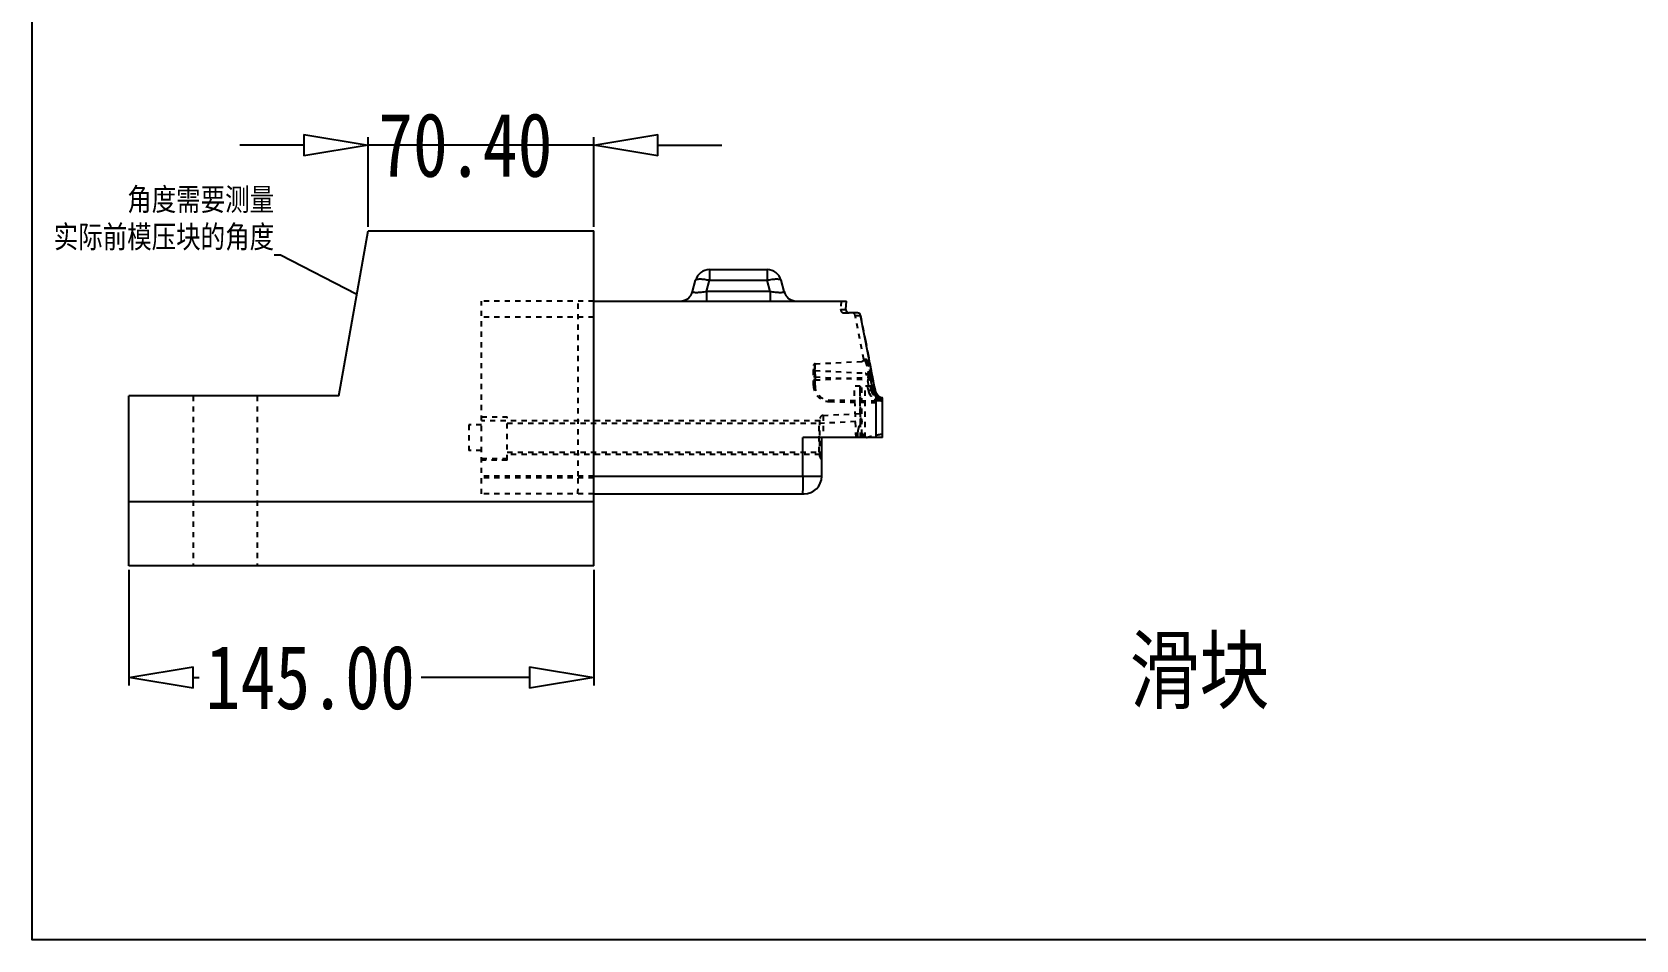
# Model space of a CAD drawing. Header units: millimetres. Extents: x 1147 to 12155, y -6137 to -4403.
# Drawn here: x 9112 to 9612, y -5544 to -5261 of the extents above; entities that cross this region are included whole.
import ezdxf

# ---------------------------------------------------------------- set-up
doc = ezdxf.new("R2010")
doc.units = ezdxf.units.MM
doc.header["$LTSCALE"] = 16.335
doc.header["$PDMODE"] = 3
doc.header["$PDSIZE"] = 0.3125
doc.linetypes.add('HIDDEN', pattern=[0.2, 0.1, -0.1])
doc.layers.get('0').update_dxf_attribs({"linetype": 'CONTINUOUS'})
doc.layers.get('Defpoints').update_dxf_attribs({"linetype": 'CONTINUOUS'})
doc.layers.add('DEFAULT_2', color=8, linetype='HIDDEN')
doc.layers.add('dim', color=82, linetype='CONTINUOUS', lineweight=9)
doc.styles.get("Standard").update_dxf_attribs({"font": 'txt', "width": 0.8})
doc.dimstyles.get("Standard").update_dxf_attribs({"dimtxt": 0.15625, "dimasz": 0.1875, "dimexe": 0.125, "dimexo": 0.0625, "dimtad": 0, "dimtih": 1, "dimtoh": 1, "dimdsep": 46, "dimtxsty": 'Standard', "dimcen": 0.09, "dimadec": 0, "dimazin": 0, "dimtp": 0.01, "dimtm": 0.01, "dimtfac": 1, "dimtofl": 0, "dimtmove": 0, "dimatfit": 3, "dimfxl": 0, "dimtolj": 1, "dimarcsym": 0})
doc.dimstyles.new('STANDARD$0', dxfattribs={"dimscale": 2, "dimtxt": 3, "dimasz": 3, "dimexe": 1.25, "dimexo": 0.625, "dimgap": 0.5, "dimtad": 0, "dimdsep": 46, "dimlunit": 6, "dimtxsty": 'Standard', "dimblk": 'CLOSEDBLANK', "dimcen": 0, "dimclrt": 2, "dimazin": 2, "dimtfac": 2, "dimtmove": 1, "dimatfit": 3, "dimfxl": 0, "dimtolj": 1, "dimtzin": 0, "dimarcsym": 0})

# ---------------------------------------------------------------- blocks, each defined once
blk = doc.blocks.new('_ClosedBlank')
at = {"color": 0, "linetype": 'ByBlock', "lineweight": -2}
for p, q in [((-1, 0.167), (0, 0)), ((-1, 0.167), (-1, -0.167)), ((0, 0), (-1, -0.167))]:
    blk.add_line(p, q, dxfattribs=at)
blk = doc.blocks.new('*D1000')
at = {"color": 4, "lineweight": -2}
for p, q in [((9196.4, -5296.45), (9176.4, -5296.45)), ((9216.4, -5321.93), (9216.4, -5293.95)), ((9286.8, -5296.45), (9216.4, -5296.45)), ((9286.8, -5321.93), (9286.8, -5293.95)), ((9306.8, -5296.45), (9326.8, -5296.45))]:
    blk.add_line(p, q, dxfattribs=at)
at = {"layer": 'Defpoints', "color": 0}
for p in [(9216.4, -5296.45), (9216.4, -5323.18), (9286.8, -5323.18)]:
    blk.add_point(p, dxfattribs=at)
at = {"color": 4, "lineweight": -2, "xscale": 20, "yscale": 20, "zscale": 20}
blk.add_blockref('_ClosedBlank', (9216.4, -5296.45), dxfattribs=at)
at = {"color": 4, "lineweight": -2, "xscale": 20, "yscale": 20, "zscale": 20, "rotation": 180}
blk.add_blockref('_ClosedBlank', (9286.8, -5296.45), dxfattribs=at)
at = {"color": 6, "insert": (9246.72, -5296.45), "char_height": 20, "attachment_point": 5}
blk.add_mtext('\\A1;70.40', dxfattribs=at)
blk = doc.blocks.new('*D1001')
at = {"color": 4, "lineweight": -2}
for p, q in [((9141.8, -5428.93), (9141.8, -5465.08)), ((9286.8, -5428.93), (9286.8, -5465.08)), ((9161.8, -5462.58), (9163.69, -5462.58)), ((9266.8, -5462.58), (9233.02, -5462.58))]:
    blk.add_line(p, q, dxfattribs=at)
at = {"layer": 'Defpoints', "color": 0}
for p in [(9141.8, -5427.68), (9286.8, -5427.68), (9141.8, -5462.58)]:
    blk.add_point(p, dxfattribs=at)
at = {"color": 4, "lineweight": -2, "xscale": 20, "yscale": 20, "zscale": 20, "rotation": 180}
blk.add_blockref('_ClosedBlank', (9141.8, -5462.58), dxfattribs=at)
at = {"color": 4, "lineweight": -2, "xscale": 20, "yscale": 20, "zscale": 20}
blk.add_blockref('_ClosedBlank', (9286.8, -5462.58), dxfattribs=at)
at = {"color": 6, "insert": (9198.36, -5462.58), "char_height": 20, "attachment_point": 5}
blk.add_mtext('\\A1;145.00', dxfattribs=at)

msp = doc.modelspace()

# ---------------------------------------------------------------- linework, layer by layer
at = {"color": 7, "linetype": 'Continuous'}
for p, q in [((9207.32, -5374.683), (9216.4, -5323.183)), ((9216.4, -5323.183), (9286.804, -5323.183)), ((9286.804, -5427.683), (9286.804, -5323.183)), ((9322.913, -5335.253), (9322.913, -5338.588)), ((9322.913, -5335.253), (9340.87, -5335.253)), ((9340.87, -5335.253), (9340.87, -5338.588)), ((9317.629, -5342.088), (9318.567, -5338.588)), ((9321.976, -5342.088), (9322.913, -5338.588)), ((9321.976, -5342.088), (9321.976, -5345.053)), ((9341.808, -5342.088), (9321.976, -5342.088)), ((9322.913, -5338.588), (9340.87, -5338.588)), ((9341.808, -5342.088), (9340.87, -5338.588)), ((9341.808, -5342.088), (9341.808, -5345.053)), ((9346.154, -5342.088), (9345.217, -5338.588)), ((9286.804, -5345.053), (9365.61, -5345.053)), ((9365.472, -5347.689), (9365.61, -5345.053)), ((9369.023, -5348.741), (9366.472, -5348.741)), ((9374.551, -5372.874), (9370.012, -5349.555)), ((9141.804, -5427.683), (9141.804, -5374.683)), ((9207.32, -5374.683), (9141.804, -5374.683)), ((9374.938, -5387.682), (9374.938, -5373.87)), ((9376.904, -5387.682), (9376.904, -5375.278)), ((9352.008, -5399.753), (9352.008, -5387.682)), ((9376.904, -5387.682), (9352.008, -5387.682)), ((9357.904, -5399.753), (9357.904, -5387.682)), ((9286.804, -5399.753), (9357.904, -5399.753)), ((9286.804, -5407.683), (9141.804, -5407.683)), ((9286.804, -5405.253), (9352.404, -5405.253)), ((9286.804, -5427.683), (9141.804, -5427.683))]:
    msp.add_line(p, q, dxfattribs=at)
msp.add_lwpolyline([(9111.604, -4977.81), (10322.325, -4977.81), (10322.325, -5544.438), (9111.604, -5544.438)], close=True)
for centre, radius, start, end in [((9322.913, -5339.753), 4.5, 90, 165), ((9340.87, -5339.753), 4.5, 15, 90), ((9313.765, -5341.053), 4, 270, 345), ((9350.018, -5341.053), 4, 195, 270), ((9366.471, -5347.74), 1.001, 177.04543, 270.04332), ((9369.024, -5349.748), 1.007, 11.05148, 90.0309), ((9352.404, -5399.753), 5.5, 270, 0)]:
    msp.add_arc(centre, radius, start, end, dxfattribs=at)
for points, knots in [([(9321.976, -5342.088), (9321.688, -5342.145), (9321.119, -5342.248), (9320.284, -5342.369), (9319.507, -5342.448), (9318.83, -5342.479), (9318.291, -5342.459), (9317.938, -5342.401), (9317.747, -5342.32), (9317.661, -5342.254), (9317.618, -5342.172), (9317.622, -5342.114), (9317.629, -5342.088)], [0, 0, 0, 0, 0.1931712, 0.3813937, 0.5561119, 0.7076695, 0.8276843, 0.9120175, 0.9414156, 0.9638611, 0.9820461, 1, 1, 1, 1]), ([(9318.567, -5338.588), (9318.612, -5338.421), (9318.957, -5338.249), (9319.429, -5338.174), (9319.975, -5338.149), (9320.614, -5338.181), (9321.612, -5338.298), (9322.386, -5338.456), (9322.913, -5338.588)], [0, 0, 0, 0, 0.1154739, 0.2102065, 0.3308145, 0.4746966, 0.6376747, 1, 1, 1, 1]), ([(9340.87, -5338.588), (9341.397, -5338.456), (9342.171, -5338.298), (9343.17, -5338.181), (9343.809, -5338.149), (9344.355, -5338.174), (9344.826, -5338.249), (9345.172, -5338.421), (9345.217, -5338.588)], [0, 0, 0, 0, 0.3623253, 0.5253034, 0.6691855, 0.7897935, 0.8845261, 1, 1, 1, 1]), ([(9346.154, -5342.088), (9346.161, -5342.114), (9346.166, -5342.172), (9346.123, -5342.254), (9346.037, -5342.32), (9345.846, -5342.401), (9345.492, -5342.459), (9344.953, -5342.479), (9344.276, -5342.448), (9343.5, -5342.369), (9342.665, -5342.248), (9342.095, -5342.145), (9341.808, -5342.088)], [0, 0, 0, 0, 0.0179537, 0.0361382, 0.0585757, 0.0879652, 0.1722713, 0.292269, 0.4438196, 0.6185576, 0.8068211, 1, 1, 1, 1]), ([(9374.938, -5373.87), (9375.016, -5373.998), (9375.189, -5374.24), (9375.494, -5374.557), (9375.823, -5374.818), (9376.107, -5374.986), (9376.323, -5375.089), (9376.466, -5375.147), (9376.592, -5375.191), (9376.699, -5375.224), (9376.783, -5375.247), (9376.84, -5375.261), (9376.873, -5375.269), (9376.89, -5375.273), (9376.897, -5375.276), (9376.904, -5375.277), (9376.904, -5375.278)], [0, 0, 0, 0, 0.1801512, 0.3584271, 0.5297954, 0.6864875, 0.756161, 0.8185248, 0.8726751, 0.9177473, 0.9533154, 0.979005, 0.9880607, 0.9945759, 0.9985451, 1, 1, 1, 1]), ([(9352.008, -5399.753), (9352.008, -5400.111), (9352.007, -5400.812), (9352.002, -5401.831), (9351.993, -5402.769), (9351.983, -5403.485), (9351.974, -5403.991), (9351.966, -5404.311), (9351.958, -5404.588), (9351.95, -5404.818), (9351.941, -5404.999), (9351.934, -5405.119), (9351.927, -5405.189), (9351.923, -5405.223), (9351.919, -5405.241), (9351.915, -5405.253), (9351.912, -5405.253)], [0, 0, 0, 0, 0.1949407, 0.3824376, 0.5551984, 0.7066521, 0.7725268, 0.8309572, 0.8813995, 0.9233566, 0.9564334, 0.9803232, 0.9887471, 0.9948101, 0.9985212, 1, 1, 1, 1])]:
    msp.add_open_spline(points, degree=3, knots=knots, dxfattribs=at)
msp.add_open_spline([(9374.938, -5373.87), (9374.752, -5373.566), (9374.619, -5373.224), (9374.551, -5372.874)], degree=3, dxfattribs=at)
at = {"layer": 'DEFAULT_2', "color": 8, "linetype": 'HIDDEN'}
for p, q in [((9251.804, -5405.253), (9251.804, -5345.053)), ((9286.804, -5345.053), (9251.804, -5345.053)), ((9281.908, -5399.753), (9281.908, -5345.053)), ((9363.957, -5345.053), (9363.819, -5347.689)), ((9363.819, -5347.689), (9365.472, -5347.689)), ((9286.804, -5350.053), (9251.804, -5350.053)), ((9364.82, -5348.741), (9366.472, -5348.741)), ((9371.024, -5363.299), (9368.352, -5349.555)), ((9368.352, -5349.555), (9370.012, -5349.555)), ((9370.012, -5349.555), (9371.529, -5357.349)), ((9371.529, -5357.349), (9372.285, -5361.233)), ((9372.285, -5361.233), (9373.042, -5365.122)), ((9355.347, -5371.454), (9355.347, -5365.169)), ((9355.81, -5366.722), (9355.81, -5366.606)), ((9355.821, -5364.669), (9371.405, -5363.853)), ((9355.821, -5366.73), (9372.29, -5367.593)), ((9371.872, -5363.255), (9371.024, -5363.299)), ((9372.442, -5367.625), (9372.29, -5367.593)), ((9373.042, -5365.122), (9374.551, -5372.874)), ((9355.821, -5368.738), (9355.347, -5368.738)), ((9355.821, -5369.69), (9355.347, -5369.69)), ((9355.821, -5371.454), (9355.347, -5371.454)), ((9355.821, -5371.454), (9355.821, -5368.738)), ((9355.821, -5368.738), (9372.667, -5369.621)), ((9355.821, -5369.69), (9372.792, -5368.8)), ((9368.639, -5387.682), (9368.077, -5371.592)), ((9373.193, -5371.592), (9368.077, -5371.592)), ((9369.922, -5371.592), (9369.971, -5383.608)), ((9369.943, -5376.613), (9369.922, -5371.592)), ((9369.941, -5376.613), (9369.922, -5371.592)), ((9370.429, -5386.771), (9370.429, -5371.592)), ((9371.435, -5387.682), (9371.435, -5371.592)), ((9372.635, -5371.592), (9371.929, -5367.956)), ((9372.756, -5367.999), (9371.929, -5367.956)), ((9372.45, -5372.943), (9372.194, -5371.592)), ((9373.317, -5372.97), (9372.667, -5369.621)), ((9373.607, -5372.97), (9372.792, -5368.8)), ((9372.915, -5368.504), (9372.862, -5368.292)), ((9372.968, -5368.731), (9372.908, -5368.476)), ((9373.025, -5368.992), (9372.96, -5368.697)), ((9373.086, -5369.282), (9373.017, -5368.952)), ((9373.134, -5369.525), (9373.076, -5369.235)), ((9373.134, -5369.525), (9373.133, -5369.525)), ((9373.783, -5372.874), (9373.133, -5369.525)), ((9373.133, -5369.525), (9373.35, -5370.641)), ((9373.193, -5371.592), (9373.436, -5372.874)), ((9373.259, -5368.705), (9374.073, -5372.874)), ((9373.408, -5369.472), (9373.259, -5368.705)), ((9373.35, -5370.641), (9373.522, -5371.528)), ((9374.063, -5372.819), (9373.408, -5369.472)), ((9373.436, -5372.874), (9373.783, -5372.874)), ((9373.522, -5371.528), (9373.566, -5371.757)), ((9373.566, -5371.757), (9373.77, -5372.809)), ((9373.77, -5372.809), (9373.783, -5372.874)), ((9373.807, -5372.93), (9373.829, -5372.926)), ((9374.073, -5372.874), (9374.063, -5372.819)), ((9374.073, -5372.874), (9374.551, -5372.874)), ((9161.804, -5374.683), (9161.804, -5427.683)), ((9181.804, -5374.683), (9181.804, -5427.683)), ((9360.242, -5375.954), (9376.904, -5376.245)), ((9360.26, -5376.454), (9376.904, -5376.744)), ((9369.972, -5383.608), (9369.943, -5376.613)), ((9376.385, -5376.198), (9376.385, -5375.315)), ((9376.385, -5375.315), (9376.904, -5375.315)), ((9376.385, -5376.198), (9376.904, -5376.198)), ((9376.767, -5375.817), (9376.904, -5375.817)), ((9251.804, -5381.182), (9259.804, -5381.182)), ((9357.358, -5382.432), (9251.804, -5382.432)), ((9259.804, -5394.682), (9259.804, -5381.182)), ((9357.101, -5383.182), (9370.429, -5382.484)), ((9357.358, -5393.597), (9357.358, -5381.768)), ((9358.311, -5380.764), (9370.429, -5380.129)), ((9358.311, -5380.764), (9358.311, -5387.682)), ((9247.804, -5383.682), (9247.804, -5391.682)), ((9251.804, -5383.682), (9247.804, -5383.682)), ((9259.804, -5383.182), (9357.101, -5383.182)), ((9357.101, -5392.182), (9357.101, -5383.182)), ((9369.99, -5387.682), (9369.971, -5383.608)), ((9251.804, -5391.682), (9247.804, -5391.682)), ((9259.804, -5392.182), (9357.101, -5392.182)), ((9357.358, -5392.932), (9259.804, -5392.932)), ((9357.101, -5392.182), (9357.904, -5392.224)), ((9251.804, -5394.182), (9259.804, -5394.182)), ((9259.804, -5394.682), (9251.804, -5394.682)), ((9286.804, -5399.753), (9251.804, -5399.753)), ((9286.804, -5400.253), (9251.804, -5400.253)), ((9286.804, -5405.253), (9251.804, -5405.253))]:
    msp.add_line(p, q, dxfattribs=at)
for points in [[(9371.023, -5363.3), (9371.033, -5363.378), (9371, -5363.569), (9370.902, -5363.735), (9370.748, -5363.848), (9370.562, -5363.897)], [(9371.462, -5367.55), (9371.643, -5367.594), (9371.796, -5367.701), (9371.899, -5367.857), (9371.929, -5367.956)], [(9372.821, -5368.144), (9372.785, -5368.029), (9372.749, -5367.933), (9372.696, -5367.831), (9372.591, -5367.713), (9372.431, -5367.621), (9372.29, -5367.593)], [(9372.867, -5368.313), (9372.826, -5368.16), (9372.789, -5368.04), (9372.753, -5367.942), (9372.702, -5367.841), (9372.601, -5367.721), (9372.442, -5367.625)]]:
    msp.add_lwpolyline(points, dxfattribs=at)
for centre, radius, start, end in [((9364.817, -5347.741), 1, 177, 270), ((9367.365, -5349.747), 1.006, 11, 90), ((9355.847, -5365.169), 0.5, 93, 180), ((9355.847, -5366.231), 0.5, 180, 267), ((10203.089, -5365.249), 847.28, 180.099592, 180.300309), ((9371.378, -5363.351), 0.503, 273.06018, 11.03592), ((9372.263, -5368.095), 0.502, 10.9449, 86.97008), ((9310.836, -5381.7), 63.284, 12.93564, 13.18412), ((9372.255, -5368.117), 0.525, 57.49783, 64.85523), ((9308.713, -5382.189), 65.463, 12.8092, 12.93643), ((9305.043, -5383.015), 69.225, 11.84926, 12.80251), ((9360.347, -5371.454), 5, 180, 269), ((9360.321, -5371.445), 4.5, 180.00047, 268.99953), ((9363.863, -5323.225), 46.442, 281.08531, 281.32061), ((9376.37, -5372.323), 2.985, 190.63092, 250.19261), ((9376.924, -5372.318), 2.905, 191.03704, 194.25797), ((9377.515, -5372.296), 3.019, 191.02719, 211.44165), ((9376.379, -5372.198), 3.999, 190.73556, 270.0778), ((9376.711, -5372.312), 3.458, 190.97292, 192.23265), ((9376.768, -5372.316), 3.502, 190.9522, 269.97545), ((9365.09, -5329.495), 44.301, 281.08457, 281.34772), ((9377.058, -5372.293), 3.517, 191.09349, 222.60354), ((9376.799, -5372.267), 3.078, 210.71938, 217.12821), ((9376.773, -5372.287), 3.045, 217.13209, 220.76237), ((9376.706, -5372.344), 2.957, 220.73854, 238.52027), ((9377.074, -5372.277), 3.539, 222.61861, 257.24181), ((9377.601, -5372.241), 3.121, 211.47343, 234.3293), ((9376.755, -5372.267), 3.048, 238.53726, 263.12953), ((9377.556, -5372.299), 3.048, 234.37513, 237.0863), ((9377.569, -5372.282), 3.07, 237.04516, 243.93653), ((9377.517, -5372.383), 2.956, 243.98223, 249.03636), ((9377.086, -5372.236), 3.581, 257.18944, 262.80566), ((9376.74, -5372.375), 2.939, 263.16726, 270.00207), ((9377.057, -5372.279), 3.036, 257.5179, 264.12549), ((9377.528, -5372.356), 2.985, 249.03446, 251.67939), ((9377.541, -5372.308), 3.035, 251.72406, 255.82173), ((9377.081, -5372.277), 3.541, 262.80971, 265.39034), ((9377.05, -5372.342), 2.973, 264.13854, 267.17081), ((9368.202, -5375.814), 8.565, 359.97962, 1.61955), ((9377.078, -5372.31), 3.507, 265.39144, 267.14698), ((9358.363, -5381.768), 1.006, 93, 180), ((9368.399, -5382.291), 2.047, 336.39466, 343.89833), ((9369.154, -5382.44), 1.275, 355.07582, 359.94864), ((9381.764, -5387.175), 12.71, 178.21413, 182.28804), ((9377.005, -5386.846), 7.937, 171.15696, 173.34468), ((9375.615, -5386.625), 6.529, 167.2002, 171.20193), ((9373.469, -5386.066), 4.31, 159.34162, 161.93866), ((9495.878, -5387.464), 125.45, 179.90623, 180.09992), ((9379.02, -5383.767), 8.775, 198.32996, 200.44045), ((9358.363, -5393.597), 1.006, 180, 242.78475)]:
    msp.add_arc(centre, radius, start, end, dxfattribs=at)
for points, knots in [([(9355.821, -5364.669), (9355.819, -5364.669), (9355.821, -5364.682), (9355.817, -5364.696), (9355.817, -5364.729), (9355.816, -5364.77), (9355.815, -5364.824), (9355.814, -5364.919), (9355.813, -5365.066), (9355.811, -5365.276), (9355.811, -5365.529), (9355.81, -5365.821), (9355.81, -5366.283), (9355.81, -5366.936), (9355.813, -5367.793), (9355.816, -5368.723), (9355.819, -5369.363), (9355.821, -5369.69)], [0, 0, 0, 0, 0.0012438, 0.0048704, 0.0108814, 0.0192668, 0.0300147, 0.0431006, 0.0761371, 0.1180709, 0.1685017, 0.2269368, 0.2928279, 0.4443561, 0.6172309, 0.8048996, 1, 1, 1, 1]), ([(9355.81, -5366.606), (9355.81, -5366.463), (9355.81, -5366.192), (9355.81, -5365.809), (9355.811, -5365.477), (9355.812, -5365.199), (9355.813, -5365.003), (9355.814, -5364.876), (9355.815, -5364.803), (9355.817, -5364.749), (9355.816, -5364.705), (9355.821, -5364.686), (9355.818, -5364.669), (9355.821, -5364.669)], [0, 0, 0, 0, 0.2217328, 0.4200527, 0.5923689, 0.7365104, 0.8505685, 0.8958727, 0.933142, 0.9622421, 0.9831115, 0.995703, 1, 1, 1, 1]), ([(9355.821, -5366.73), (9355.817, -5366.73), (9355.82, -5366.75), (9355.814, -5366.772), (9355.815, -5366.823), (9355.812, -5366.888), (9355.811, -5366.972), (9355.81, -5367.117), (9355.81, -5367.336), (9355.81, -5367.636), (9355.813, -5367.979), (9355.816, -5368.351), (9355.819, -5368.608), (9355.821, -5368.738)], [0, 0, 0, 0, 0.0049045, 0.0192523, 0.0430195, 0.0760329, 0.1179409, 0.1683637, 0.2927415, 0.4443229, 0.6171911, 0.8049141, 1, 1, 1, 1]), ([(9355.821, -5368.738), (9355.819, -5368.608), (9355.816, -5368.351), (9355.813, -5367.979), (9355.81, -5367.636), (9355.81, -5367.335), (9355.81, -5367.117), (9355.811, -5366.972), (9355.812, -5366.888), (9355.815, -5366.823), (9355.814, -5366.772), (9355.82, -5366.75), (9355.817, -5366.73), (9355.821, -5366.73)], [0, 0, 0, 0, 0.1951054, 0.3829617, 0.5559494, 0.7075407, 0.8318123, 0.8821819, 0.9240359, 0.9570053, 0.9807551, 0.9950971, 1, 1, 1, 1]), ([(9371.404, -5363.853), (9371.534, -5363.848), (9371.818, -5363.715), (9371.9, -5363.401), (9371.871, -5363.255)], [0, 0, 0, 0, 0.4657189, 1, 1, 1, 1]), ([(9371.405, -5363.853), (9371.419, -5363.852), (9371.455, -5363.886), (9371.497, -5363.957), (9371.553, -5364.077), (9371.649, -5364.321), (9371.786, -5364.733), (9371.965, -5365.339), (9372.163, -5366.079), (9372.373, -5366.923), (9372.587, -5367.842), (9372.724, -5368.476), (9372.792, -5368.8)], [0, 0, 0, 0, 0.008373, 0.0247928, 0.0500759, 0.0841997, 0.1776455, 0.3017715, 0.4519019, 0.6225449, 0.807466, 1, 1, 1, 1]), ([(9371.872, -5363.255), (9371.886, -5363.254), (9371.92, -5363.296), (9371.958, -5363.371), (9372.014, -5363.505), (9372.076, -5363.684), (9372.149, -5363.913), (9372.263, -5364.305), (9372.421, -5364.897), (9372.62, -5365.711), (9372.832, -5366.64), (9373.048, -5367.651), (9373.189, -5368.348), (9373.259, -5368.705)], [0, 0, 0, 0, 0.0075196, 0.0236059, 0.0487051, 0.0826528, 0.1252082, 0.1759899, 0.3001701, 0.4505462, 0.6215619, 0.8070037, 1, 1, 1, 1]), ([(9373.259, -5368.705), (9373.189, -5368.348), (9373.048, -5367.651), (9372.832, -5366.64), (9372.62, -5365.711), (9372.421, -5364.897), (9372.263, -5364.305), (9372.149, -5363.913), (9372.076, -5363.684), (9372.014, -5363.505), (9371.958, -5363.371), (9371.92, -5363.296), (9371.886, -5363.254), (9371.872, -5363.255)], [0, 0, 0, 0, 0.1929827, 0.3784326, 0.5494749, 0.6998694, 0.8240406, 0.8748124, 0.9173648, 0.9513162, 0.9764176, 0.9924977, 1, 1, 1, 1]), ([(9372.29, -5367.593), (9372.295, -5367.593), (9372.306, -5367.61), (9372.318, -5367.639), (9372.335, -5367.689), (9372.363, -5367.791), (9372.401, -5367.962), (9372.449, -5368.213), (9372.503, -5368.516), (9372.579, -5368.991), (9372.632, -5369.364), (9372.667, -5369.621)], [0, 0, 0, 0, 0.0076356, 0.0238124, 0.0490577, 0.0832983, 0.1775353, 0.3025094, 0.4533685, 0.6244015, 1, 1, 1, 1]), ([(9372.667, -5369.621), (9372.63, -5369.365), (9372.579, -5368.991), (9372.503, -5368.516), (9372.45, -5368.213), (9372.401, -5367.962), (9372.363, -5367.791), (9372.335, -5367.689), (9372.319, -5367.639), (9372.306, -5367.61), (9372.295, -5367.593), (9372.29, -5367.593)], [0, 0, 0, 0, 0.3754643, 0.5464559, 0.6973429, 0.822367, 0.9166222, 0.9508371, 0.976051, 0.9922299, 1, 1, 1, 1]), ([(9372.66, -5367.787), (9372.672, -5367.803), (9372.716, -5367.868), (9372.745, -5367.943), (9372.756, -5367.999)], [0, 0, 0, 0, 0.2610713, 1, 1, 1, 1]), ([(9372.45, -5372.943), (9372.575, -5372.92), (9372.8, -5372.883), (9373.064, -5372.853), (9373.234, -5372.844), (9373.329, -5372.844), (9373.392, -5372.851), (9373.43, -5372.863), (9373.436, -5372.874)], [0, 0, 0, 0, 0.3826806, 0.6834394, 0.7993139, 0.8952607, 0.9633135, 1, 1, 1, 1]), ([(9372.667, -5369.621), (9372.725, -5369.61), (9372.81, -5369.593), (9372.92, -5369.571), (9372.992, -5369.557), (9373.05, -5369.544), (9373.094, -5369.536), (9373.118, -5369.528), (9373.132, -5369.528), (9373.134, -5369.525)], [0, 0, 0, 0, 0.3713415, 0.5493565, 0.7066401, 0.8325714, 0.9237534, 0.9797081, 1, 1, 1, 1]), ([(9372.756, -5367.999), (9372.76, -5367.999), (9372.769, -5368.012), (9372.78, -5368.035), (9372.795, -5368.074), (9372.821, -5368.151), (9372.857, -5368.279), (9372.906, -5368.467), (9372.959, -5368.696), (9373.038, -5369.052), (9373.096, -5369.332), (9373.133, -5369.525)], [0, 0, 0, 0, 0.0079311, 0.0247791, 0.0507792, 0.0856145, 0.1801299, 0.3048414, 0.4556269, 0.6262588, 1, 1, 1, 1]), ([(9372.756, -5367.999), (9372.761, -5368), (9372.769, -5368.012), (9372.78, -5368.035), (9372.795, -5368.073), (9372.821, -5368.15), (9372.858, -5368.279), (9372.906, -5368.469), (9372.96, -5368.697), (9373.039, -5369.053), (9373.096, -5369.333), (9373.133, -5369.525)], [0, 0, 0, 0, 0.0081662, 0.0248738, 0.0505798, 0.085223, 0.1799763, 0.3056871, 0.4569148, 0.6274484, 1, 1, 1, 1]), ([(9372.792, -5368.8), (9372.894, -5368.781), (9373.032, -5368.755), (9373.187, -5368.72), (9373.242, -5368.711), (9373.259, -5368.705)], [0, 0, 0, 0, 0.6503305, 0.8886085, 1, 1, 1, 1]), ([(9372.979, -5368.763), (9373.041, -5368.751), (9373.133, -5368.729), (9373.228, -5368.716), (9373.259, -5368.705)], [0, 0, 0, 0, 0.6596353, 1, 1, 1, 1]), ([(9373.317, -5372.97), (9373.377, -5372.958), (9373.483, -5372.937), (9373.658, -5372.903), (9373.701, -5372.892), (9373.792, -5372.874), (9373.783, -5372.874)], [0, 0, 0, 0, 0.3868415, 0.730438, 0.9418691, 1, 1, 1, 1]), ([(9373.317, -5372.97), (9373.377, -5372.958), (9373.483, -5372.937), (9373.658, -5372.903), (9373.701, -5372.892), (9373.792, -5372.874), (9373.783, -5372.874)], [0, 0, 0, 0, 0.3868469, 0.7304421, 0.9418706, 1, 1, 1, 1]), ([(9373.607, -5372.97), (9373.664, -5372.958), (9373.772, -5372.937), (9373.914, -5372.909), (9374.012, -5372.887), (9374.06, -5372.879), (9374.073, -5372.874)], [0, 0, 0, 0, 0.3671254, 0.6947799, 0.9120135, 1, 1, 1, 1]), ([(9373.783, -5372.874), (9373.808, -5373.003), (9373.942, -5373.509), (9374.21, -5373.979), (9374.466, -5374.275)], [0, 0, 0, 0, 0.251263, 1, 1, 1, 1]), ([(9373.829, -5372.926), (9373.846, -5372.922), (9373.903, -5372.911), (9373.959, -5372.899), (9373.999, -5372.891)], [0, 0, 0, 0, 0.2953618, 1, 1, 1, 1]), ([(9373.999, -5372.891), (9374.009, -5372.889), (9374.034, -5372.883), (9374.059, -5372.879), (9374.073, -5372.874)], [0, 0, 0, 0, 0.4000091, 1, 1, 1, 1]), ([(9376.903, -5375.311), (9376.245, -5375.279), (9374.913, -5374.761), (9374.2, -5373.519), (9374.073, -5372.874)], [0, 0, 0, 0, 0.5003729, 1, 1, 1, 1]), ([(9360.242, -5375.944), (9360.241, -5376.008), (9360.24, -5376.101), (9360.241, -5376.218), (9360.243, -5376.294), (9360.246, -5376.354), (9360.249, -5376.402), (9360.254, -5376.426), (9360.256, -5376.444), (9360.26, -5376.444)], [0, 0, 0, 0, 0.3806501, 0.5534727, 0.7044727, 0.8284872, 0.9207185, 0.9781776, 1, 1, 1, 1]), ([(9360.242, -5375.944), (9360.241, -5376.008), (9360.24, -5376.101), (9360.241, -5376.218), (9360.243, -5376.294), (9360.246, -5376.354), (9360.249, -5376.402), (9360.254, -5376.426), (9360.256, -5376.444), (9360.26, -5376.444)], [0, 0, 0, 0, 0.3806501, 0.5534726, 0.7044726, 0.8284872, 0.9207185, 0.9781776, 1, 1, 1, 1]), ([(9360.242, -5375.954), (9360.241, -5376.017), (9360.24, -5376.11), (9360.241, -5376.228), (9360.243, -5376.303), (9360.246, -5376.363), (9360.249, -5376.412), (9360.254, -5376.435), (9360.256, -5376.454), (9360.26, -5376.454)], [0, 0, 0, 0, 0.3806501, 0.5534727, 0.7044727, 0.8284872, 0.9207185, 0.9781776, 1, 1, 1, 1]), ([(9360.242, -5375.954), (9360.241, -5376.015), (9360.24, -5376.128), (9360.243, -5376.278), (9360.246, -5376.379), (9360.252, -5376.431), (9360.255, -5376.448), (9360.258, -5376.452)], [0, 0, 0, 0, 0.3653122, 0.6812324, 0.9022127, 0.9674237, 1, 1, 1, 1]), ([(9376.385, -5376.198), (9375.924, -5376.198), (9374.996, -5376.035), (9373.774, -5375.34), (9372.865, -5374.271), (9372.535, -5373.393), (9372.45, -5372.943)], [0, 0, 0, 0, 0.2507096, 0.5010206, 0.7507546, 1, 1, 1, 1]), ([(9376.385, -5375.315), (9376.049, -5375.315), (9375.373, -5375.201), (9374.477, -5374.707), (9373.796, -5373.947), (9373.535, -5373.317), (9373.461, -5372.992)], [0, 0, 0, 0, 0.250948, 0.5013462, 0.7509953, 1, 1, 1, 1]), ([(9373.607, -5372.97), (9373.682, -5373.352), (9373.962, -5374.096), (9374.723, -5375.009), (9375.738, -5375.625), (9376.515, -5375.794), (9376.904, -5375.813)], [0, 0, 0, 0, 0.250225, 0.5001583, 0.7500103, 1, 1, 1, 1]), ([(9374.466, -5374.275), (9374.745, -5374.598), (9375.452, -5375.126), (9376.314, -5375.315), (9376.74, -5375.315)], [0, 0, 0, 0, 0.4998893, 1, 1, 1, 1]), ([(9376.74, -5375.315), (9376.744, -5375.315), (9376.746, -5375.333), (9376.751, -5375.356), (9376.755, -5375.405), (9376.759, -5375.467), (9376.762, -5375.545), (9376.766, -5375.663), (9376.767, -5375.755), (9376.767, -5375.817)], [0, 0, 0, 0, 0.0210786, 0.0775523, 0.1693255, 0.295414, 0.4528477, 0.6310729, 1, 1, 1, 1]), ([(9370.366, -5382.858), (9370.348, -5382.923), (9370.255, -5383.191), (9370.111, -5383.443), (9369.972, -5383.608)], [0, 0, 0, 0, 0.2369909, 1, 1, 1, 1]), ([(9370.43, -5382.441), (9370.43, -5382.475), (9370.424, -5382.616), (9370.396, -5382.756), (9370.366, -5382.858)], [0, 0, 0, 0, 0.2414326, 1, 1, 1, 1]), ([(9369.064, -5387.682), (9369.05, -5387.313), (9369.051, -5386.58), (9369.157, -5385.502), (9369.413, -5384.479), (9369.753, -5383.866), (9369.971, -5383.608)], [0, 0, 0, 0, 0.2607285, 0.5160314, 0.7619861, 1, 1, 1, 1]), ([(9369.971, -5383.608), (9370.004, -5383.57), (9370.123, -5383.416), (9370.217, -5383.244), (9370.275, -5383.111)], [0, 0, 0, 0, 0.2586594, 1, 1, 1, 1]), ([(9371.168, -5387.682), (9371.06, -5387.484), (9370.883, -5387.07), (9370.653, -5386.446), (9370.484, -5385.823), (9370.429, -5385.402), (9370.429, -5385.197)], [0, 0, 0, 0, 0.2597856, 0.5158173, 0.7640468, 1, 1, 1, 1]), ([(9371.862, -5387.682), (9372.06, -5387.598), (9372.468, -5387.454), (9373.299, -5387.218), (9374.352, -5386.978), (9375.625, -5386.736), (9376.477, -5386.593), (9376.904, -5386.525)], [0, 0, 0, 0, 0.1249124, 0.2498909, 0.4998882, 0.7499341, 1, 1, 1, 1]), ([(9281.86, -5405.253), (9281.863, -5405.253), (9281.862, -5405.239), (9281.866, -5405.224), (9281.867, -5405.188), (9281.87, -5405.143), (9281.872, -5405.084), (9281.875, -5404.98), (9281.879, -5404.818), (9281.883, -5404.588), (9281.887, -5404.311), (9281.891, -5403.991), (9281.896, -5403.485), (9281.901, -5402.769), (9281.905, -5401.831), (9281.908, -5400.812), (9281.908, -5400.111), (9281.908, -5399.753)], [0, 0, 0, 0, 0.0012824, 0.0049209, 0.0109418, 0.0193376, 0.0300967, 0.0431953, 0.0762581, 0.1182135, 0.1686638, 0.2271102, 0.2930078, 0.4445249, 0.6173674, 0.8049587, 1, 1, 1, 1])]:
    msp.add_open_spline(points, degree=3, knots=knots, dxfattribs=at)
for points in [[(9372.29, -5367.593), (9372.354, -5367.597), (9372.419, -5367.614), (9372.478, -5367.642)], [(9372.537, -5367.674), (9372.584, -5367.704), (9372.626, -5367.743), (9372.66, -5367.787)], [(9369.99, -5387.682), (9369.964, -5382.319), (9369.942, -5376.955), (9369.922, -5371.592)], [(9374.153, -5373.84), (9373.977, -5373.543), (9373.849, -5373.212), (9373.783, -5372.874)], [(9369.971, -5383.608), (9369.961, -5381.277), (9369.951, -5378.945), (9369.941, -5376.613)], [(9374.109, -5373.033), (9374.208, -5373.421), (9374.389, -5373.795), (9374.63, -5374.114)], [(9375.363, -5375.136), (9375.688, -5375.254), (9376.039, -5375.315), (9376.385, -5375.315)], [(9369.122, -5385.926), (9369.089, -5386.209), (9369.07, -5386.494), (9369.06, -5386.779)], [(9369.371, -5384.73), (9369.323, -5384.877), (9369.283, -5385.027), (9369.248, -5385.178)], [(9369.681, -5384.024), (9369.585, -5384.19), (9369.504, -5384.366), (9369.436, -5384.545)], [(9369.971, -5383.608), (9369.862, -5383.737), (9369.765, -5383.878), (9369.681, -5384.024)], [(9370.428, -5387.258), (9370.429, -5387.094), (9370.429, -5386.93), (9370.429, -5386.767)], [(9370.428, -5387.682), (9370.428, -5387.378), (9370.429, -5387.074), (9370.429, -5386.769)], [(9370.797, -5386.832), (9370.871, -5387.032), (9370.952, -5387.23), (9371.04, -5387.424)], [(9371.04, -5387.424), (9371.08, -5387.511), (9371.122, -5387.598), (9371.168, -5387.682)]]:
    msp.add_open_spline(points, degree=3, dxfattribs=at)

# ---------------------------------------------------------------- texts
at = {"insert": (9453.908, -5450.201), "char_height": 20, "width": 867.06888, "attachment_point": 1}
msp.add_mtext('{\\fSimSun|b0|i0|c134|p2;滑块}', dxfattribs=at)
at = {"layer": 'dim', "color": 6, "insert": (9187.101, -5319.595), "char_height": 7, "attachment_point": 6}
msp.add_mtext('\\A1;{\\fSimSun|b0|i0|c134|p2;角度需要测量\\P实际前模压块的角度}', dxfattribs=at)

# ---------------------------------------------------------------- dimensions: what is measured, and where the dimension line sits
for base, p1, p2, picture, middle in [((9216.4, -5296.455), (9286.804, -5323.183), (9216.4, -5323.183), '*D1000', (9246.719, -5296.455)), ((9141.804, -5462.584), (9286.804, -5427.683), (9141.804, -5427.683), '*D1001', (9198.358, -5462.584))]:
    dim = msp.add_linear_dim(base=base, p1=p1, p2=p2, dimstyle='STANDARD$0', override={"dimtxt": 10, "dimasz": 10, "dimgap": 0, "dimzin": 0, "dimclrd": 4, "dimclre": 4, "dimclrt": 6})
    dim.commit()
    dim.dimension.update_dxf_attribs({"geometry": picture, "text_midpoint": middle, "dimtype": 160})

# ---------------------------------------------------------------- leaders
at = {"layer": 'dim', "annotation_type": 0, "has_hookline": 1, "hookline_direction": 1, "text_width": 70.716}
msp.add_leader([(9212.902, -5343.022), (9189.101, -5330.756), (9187.101, -5330.756)], dimstyle='Standard', override={"dimtxt": 2.5, "dimasz": 2, "dimexe": 0.49975, "dimexo": 0.49975, "dimgap": 0, "dimtih": 0, "dimtoh": 0, "dimzin": 0, "dimcen": 0, "dimclrd": 4, "dimclre": 4, "dimclrt": 6, "dimadec": 2, "dimtp": 0, "dimtm": 0, "dimtzin": 0}, dxfattribs=at)

doc.saveas('drawing.dxf')
